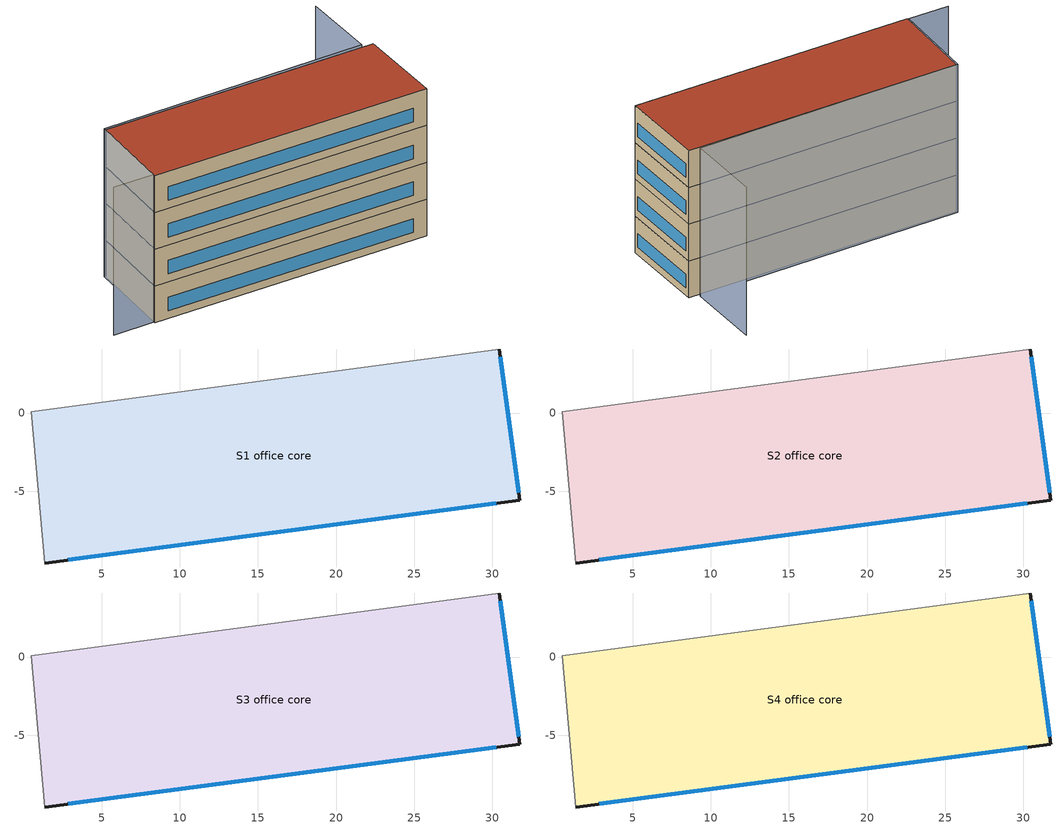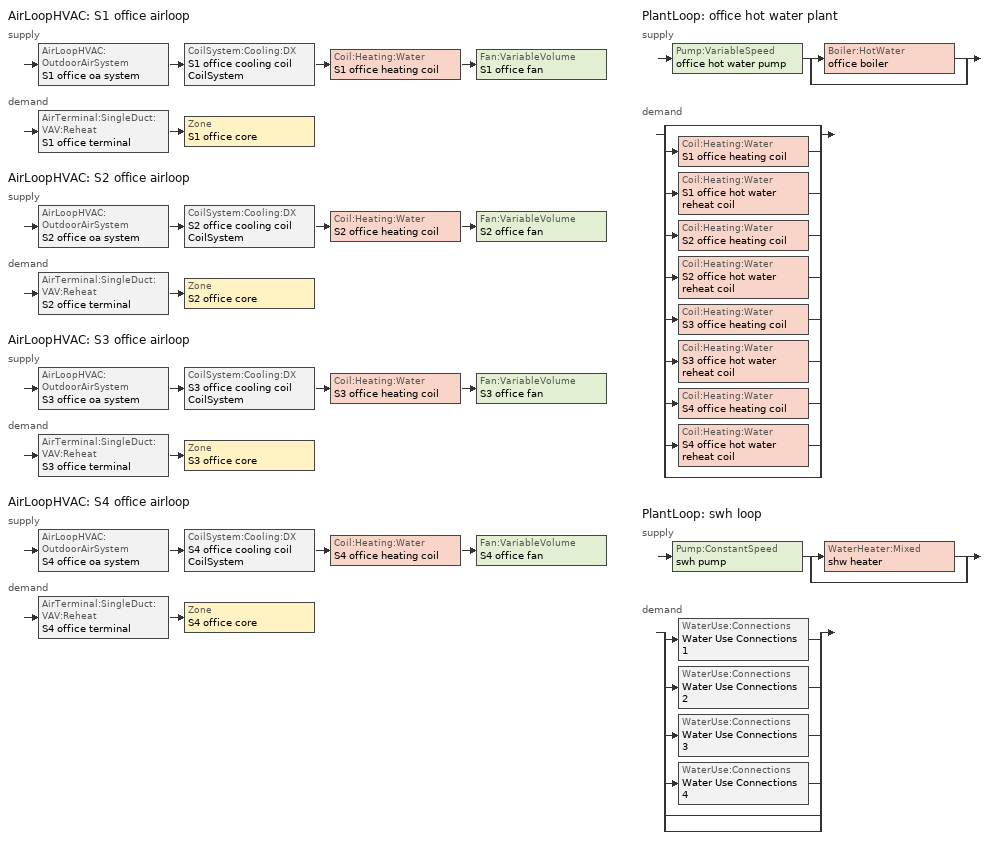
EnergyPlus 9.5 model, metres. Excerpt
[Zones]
S1 office core
 floor ground (office ext floor Ground Floor): 30.44,4.1 31.76,-5.57 1.35,-9.59 0.49,0.07 z0
 wall outside (office ext wall Metal framed walls): 1.35,-9.59 31.76,-5.57 30.44,4.1 z0:4.15
 wall adiabatic (ext wall Adiabatic Construction): 30.44,4.1 0.49,0.07 1.35,-9.59 z0:4.15
 window (office Window construction_simple glazing): 31.69,-5.09 30.51,3.62 / 2.86,-9.39 30.25,-5.77 z0.9:2.42
S2 office core
 floor to S1 office core (office int floor Metal framed walls): 30.44,4.1 31.76,-5.57 1.35,-9.59 0.49,0.07 z4.15
 wall outside (office ext wall Metal framed walls): 1.35,-9.59 31.76,-5.57 30.44,4.1 z4.15:8.29
 wall adiabatic (ext wall Adiabatic Construction): 30.44,4.1 0.49,0.07 1.35,-9.59 z4.15:8.29
 window (office Window construction_simple glazing): 31.69,-5.09 30.51,3.62 / 2.86,-9.39 30.25,-5.77 z5.05:6.57
S3 office core
 floor to S2 office core (office int floor Metal framed walls): 30.44,4.1 31.76,-5.57 1.35,-9.59 0.49,0.07 z8.29
 wall outside (office ext wall Metal framed walls): 1.35,-9.59 31.76,-5.57 30.44,4.1 z8.29:12.44
 wall adiabatic (ext wall Adiabatic Construction): 30.44,4.1 0.49,0.07 1.35,-9.59 z8.29:12.44
 window (office Window construction_simple glazing): 31.69,-5.09 30.51,3.62 / 2.86,-9.39 30.25,-5.77 z9.2:10.71
S4 office core
 floor to S3 office core (office int floor Metal framed walls): 30.44,4.1 31.76,-5.57 1.35,-9.59 0.49,0.07 z12.44
 wall outside (office ext wall Metal framed walls): 1.35,-9.59 31.76,-5.57 30.44,4.1 z12.44:16.59
 wall adiabatic (ext wall Adiabatic Construction): 30.44,4.1 0.49,0.07 1.35,-9.59 z12.44:16.59
 window (office Window construction_simple glazing): 31.69,-5.09 30.51,3.62 / 2.86,-9.39 30.25,-5.77 z13.34:14.86
 roof outside (office roof Metal roof): 31.76,-5.57 30.44,4.1 0.49,0.07 1.35,-9.59 z16.59
shading: 28.17,12.57 29.28,4.25 / 29.28,4.25 0.37,0.21 / 0.37,0.21 1.23,-9.44 / 1.23,-9.44 -3.15,-10.01 z0:16.66
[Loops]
AirLoopHVAC 'S1 office airloop'
 supply: AirLoopHVAC:OutdoorAirSystem 'S1 office oa system' > CoilSystem:Cooling:DX 'S1 office cooling coil CoilSystem' > Coil:Heating:Water 'S1 office heating coil' > Fan:VariableVolume 'S1 office fan'
 demand: AirTerminal:SingleDuct:VAV:Reheat 'S1 office terminal' > Zone 'S1 office core'
AirLoopHVAC 'S2 office airloop'
 supply: AirLoopHVAC:OutdoorAirSystem 'S2 office oa system' > CoilSystem:Cooling:DX 'S2 office cooling coil CoilSystem' > Coil:Heating:Water 'S2 office heating coil' > Fan:VariableVolume 'S2 office fan'
 demand: AirTerminal:SingleDuct:VAV:Reheat 'S2 office terminal' > Zone 'S2 office core'
AirLoopHVAC 'S3 office airloop'
 supply: AirLoopHVAC:OutdoorAirSystem 'S3 office oa system' > CoilSystem:Cooling:DX 'S3 office cooling coil CoilSystem' > Coil:Heating:Water 'S3 office heating coil' > Fan:VariableVolume 'S3 office fan'
 demand: AirTerminal:SingleDuct:VAV:Reheat 'S3 office terminal' > Zone 'S3 office core'
AirLoopHVAC 'S4 office airloop'
 supply: AirLoopHVAC:OutdoorAirSystem 'S4 office oa system' > CoilSystem:Cooling:DX 'S4 office cooling coil CoilSystem' > Coil:Heating:Water 'S4 office heating coil' > Fan:VariableVolume 'S4 office fan'
 demand: AirTerminal:SingleDuct:VAV:Reheat 'S4 office terminal' > Zone 'S4 office core'
PlantLoop 'office hot water plant'
 supply: Pump:VariableSpeed 'office hot water pump' > split
  | Boiler:HotWater 'office boiler'
  | bypass
 demand: split
  | bypass
  | Coil:Heating:Water 'S1 office heating coil'
  | Coil:Heating:Water 'S1 office hot water reheat coil'
  | Coil:Heating:Water 'S2 office heating coil'
  | Coil:Heating:Water 'S2 office hot water reheat coil'
  | Coil:Heating:Water 'S3 office heating coil'
  | Coil:Heating:Water 'S3 office hot water reheat coil'
  | Coil:Heating:Water 'S4 office heating coil'
  | Coil:Heating:Water 'S4 office hot water reheat coil'
  | bypass
PlantLoop 'swh loop'
 supply: Pump:ConstantSpeed 'swh pump' > split
  | WaterHeater:Mixed 'shw heater'
  | bypass
 demand: split
  | WaterUse:Connections 'Water Use Connections 1'
  | WaterUse:Connections 'Water Use Connections 2'
  | WaterUse:Connections 'Water Use Connections 3'
  | WaterUse:Connections 'Water Use Connections 4'
  | bypass
  | bypass
[Building]
Building 1: Terrain=city; Solar Distribution=FullExterior; Maximum Number of Warmup Days=50
[Site:Location]
Climate Zone 3_CA_USA Design_Conditions: Latitude {deg}=37.7; Longitude {deg}=-122.2; Time Zone {hr}=-8; Elevation {m}=2
[SizingPeriod:DesignDay] Day of Month=21; Dry-Bulb Temperature Range Modifier Type=DefaultMultipliers; Humidity Condition Type=Wetbulb; Barometric Pressure {Pa}=101301; Rain Indicator=No; Snow Indicator=No; Daylight Saving Time Indicator=No
Name | Month | Day Type | Maximum Dry-Bulb Temperature {C} | Daily Dry-Bulb Temperature Range {deltaC} | Wetbulb or DewPoint at Maximum Dry-Bulb {C} | Wind Speed {m/s} | Wind Direction {deg} | Solar Model Indicator | ASHRAE Clear Sky Optical Depth for Beam Irradiance (taub) | ASHRAE Clear Sky Optical Depth for Diffuse Irradiance (taud) | Sky Clearness
Climate Zone 3 Ann Clg .4% Condns WB=>MDB | 8 | SummerDesignDay | 25.8 | 7.5 | 19.1 | 4.9 | 310 | ASHRAETau | 0.319 | 2.545
Climate Zone 3 Ann Htg 99.6% Condns DB | 12 | WinterDesignDay | 2.6 | 0 | 2.6 | 2.1 | 50 | ASHRAEClearSky |  |  | 0
[Site:GroundTemperature:BuildingSurface]
17.7, 17.68, 17.71, 18.22, 19.89, 21.71, 22.83, 23.02, 21.49, 19.27, 17.98, 17.74
[Site:WaterMainsTemperature]
Calculation Method=CORRELATION; Annual Average Outdoor Air Temperature {C}=14.14; Maximum Difference In Monthly Average Outdoor Air Temperatures {deltaC}=7.8
[Material]
Name | Roughness | Thickness {m} | Conductivity {W/m-K} | Density {kg/m3} | Specific Heat {J/kg-K} | Thermal Absorptance | Solar Absorptance | Visible Absorptance
Air - Metal Wall Framing - 16 or 24 in. OC; Air - Metal Wall Framing - 16 or 24 in. OC 1 | Smooth | 0.1397 | 1.22017 | 1.28148 | 1004.832 | 0.9 | 0.7 | 0.7
Carpet - 3/4 in. | Smooth | 0.01905 | 0.0455183 | 288.332 | 1381.644 | 0.9 | 0.7 | 0.8
Gypsum Board - 1/2 in.; Gypsum Board - 1/2 in. 1 | Smooth | 0.0127 | 0.158656 | 640.739 | 1130.436 | 0.9 | 0.7 | 0.8
Insulation 1m | Smooth | 1 | 0.0230188 | 16.0185 | 1130.436 | 0.9 | 0.7 | 0.8
Metal Standing Seam - 1/16 in. | MediumRough | 0.0015875 | 0.576854 | 7820.53 | 502.416 | 0.85 | 0.8 | 0.85
office ext floor 1 Insulation | Smooth | 0.0442273 | 0.0230188 | 16.0185 | 1130.436 | 0.9 | 0.7 | 0.8
office ext wall 2 Insulation; office int floor 2 Insulation | Smooth | 0.0348619 | 0.0230188 | 16.0185 | 1130.436 | 0.9 | 0.7 | 0.8
office roof 2 Insulation | Smooth | 0.0575653 | 0.0230188 | 16.0185 | 1130.436 | 0.9 | 0.7 | 0.8
Plywood - 5/8 in. | Smooth | 0.016002 | 0.11544 | 480.554 | 1884.06 | 0.9 | 0.7 | 0.7
Std Wood 6inch Furnishings | MediumSmooth | 0.15 | 0.12 | 540 | 1210 | 0.9 | 0.7 | 0.7
Stucco - 7/8 in.; Stucco - 7/8 in. 1 | MediumRough | 0.022352 | 0.700948 | 1855.1 | 837.36 | 0.9 | 0.7 | 0.8
[WindowMaterial:SimpleGlazingSystem]
office Window material_simple glazing: U-Factor {W/m2-K}=6.98; Solar Heat Gain Coefficient=0.82; Visible Transmittance=0.81
[Construction]
ext wall Adiabatic Construction: Insulation 1m
int furnishing interior furnishing: Std Wood 6inch Furnishings
office ext floor Ground Floor: office ext floor 1 Insulation, Plywood - 5/8 in., Carpet - 3/4 in.
office ext wall Metal framed walls: Stucco - 7/8 in., office ext wall 2 Insulation, Air - Metal Wall Framing - 16 or 24 in. OC, Gypsum Board - 1/2 in.
office int floor Metal framed walls: Stucco - 7/8 in. 1, office int floor 2 Insulation, Air - Metal Wall Framing - 16 or 24 in. OC 1, Gypsum Board - 1/2 in. 1
office roof Metal roof: Metal Standing Seam - 1/16 in., office roof 2 Insulation
office Window construction_simple glazing: office Window material_simple glazing
[Zone] Part of Total Floor Area=Yes
S1 office core; S2 office core; S3 office core; S4 office core
[ZoneControl:Thermostat]
Name | Zone or ZoneList | Control Type Schedule | Control 1
S1 office core Thermostat | S1 office core | S1 office core Thermostat Schedule | office thermostat
S2 office core Thermostat | S2 office core | S2 office core Thermostat Schedule | office thermostat 1
S3 office core Thermostat | S3 office core | S3 office core Thermostat Schedule | office thermostat 3
S4 office core Thermostat | S4 office core | S4 office core Thermostat Schedule | office thermostat 2
[ThermostatSetpoint:DualSetpoint] Heating Setpoint Temperature Schedule=office heating year; Cooling Setpoint Temperature Schedule=office cooling year
office thermostat; office thermostat 1; office thermostat 3; office thermostat 2
[AirTerminal:SingleDuct:VAV:Reheat] Availability Schedule=office hvac year; Maximum Air Flow Rate {m3/s}=Autosize; Zone Minimum Air Flow Input Method=Constant; Constant Minimum Air Flow Fraction=0.3; Maximum Hot Water or Steam Flow Rate {m3/s}=Autosize; Minimum Hot Water or Steam Flow Rate {m3/s}=0; Convergence Tolerance=0.001; Damper Heating Action=Normal; Maximum Flow per Zone Floor Area During Reheat {m3/s-m2}=Autocalculate; Maximum Flow Fraction During Reheat=Autocalculate; Maximum Reheat Air Temperature {C}=35
Name | Reheat Coil
S1 office terminal | S1 office hot water reheat coil
S2 office terminal | S2 office hot water reheat coil
S3 office terminal | S3 office hot water reheat coil
S4 office terminal | S4 office hot water reheat coil
[Coil:Heating:Water] Availability Schedule=office hvac year; U-Factor Times Area Value {W/K}=Autosize; Maximum Water Flow Rate {m3/s}=Autosize; Performance Input Method=UFactorTimesAreaAndDesignWaterFlowRate; Rated Capacity {W}=Autosize; Rated Inlet Water Temperature {C}=82.22; Rated Inlet Air Temperature {C}=16.6; Rated Outlet Air Temperature {C}=32.2; Rated Ratio for Air and Water Convection=0.5
Name | Rated Outlet Water Temperature {C}
S1 office hot water reheat coil; S2 office hot water reheat coil; S3 office hot water reheat coil; S4 office hot water reheat coil | 71.1
S1 office heating coil; S2 office heating coil; S3 office heating coil; S4 office heating coil | 60
[Zone equipment]
S1 office core: S1 office terminal
S2 office core: S2 office terminal
S3 office core: S3 office terminal
S4 office core: S4 office terminal
[Sizing:Zone] Zone Cooling Design Supply Air Temperature Input Method=SupplyAirTemperature; Zone Cooling Design Supply Air Temperature {C}=12.78; Zone Cooling Design Supply Air Temperature Difference {deltaC}=11.11; Zone Heating Design Supply Air Temperature Input Method=SupplyAirTemperature; Zone Heating Design Supply Air Temperature {C}=35; Zone Heating Design Supply Air Temperature Difference {deltaC}=11.11; Zone Cooling Design Supply Air Humidity Ratio {kgWater/kgDryAir}=0.0085; Zone Heating Design Supply Air Humidity Ratio {kgWater/kgDryAir}=0.008; Design Specification Outdoor Air Object=office design_oa; Cooling Design Air Flow Method=DesignDay; Cooling Design Air Flow Rate {m3/s}=0; Cooling Minimum Air Flow per Zone Floor Area {m3/s-m2}=0.000762; Cooling Minimum Air Flow {m3/s}=0; Cooling Minimum Air Flow Fraction=0; Heating Design Air Flow Method=DesignDay; Heating Design Air Flow Rate {m3/s}=0; Heating Maximum Air Flow per Zone Floor Area {m3/s-m2}=0.002032; Heating Maximum Air Flow {m3/s}=0.141576; Heating Maximum Air Flow Fraction=0.3; Account for Dedicated Outdoor Air System=No; Dedicated Outdoor Air System Control Strategy=NeutralSupplyAir; Dedicated Outdoor Air Low Setpoint Temperature for Design {C}=autosize; Dedicated Outdoor Air High Setpoint Temperature for Design {C}=autosize
Name | Design Specification Zone Air Distribution Object
S1 office core | S1 office core Design Spec Zone Air Dist
S2 office core | S2 office core Design Spec Zone Air Dist
S3 office core | S3 office core Design Spec Zone Air Dist
S4 office core | S4 office core Design Spec Zone Air Dist
[DesignSpecification:ZoneAirDistribution] Zone Air Distribution Effectiveness in Cooling Mode=1; Zone Air Distribution Effectiveness in Heating Mode=1
S1 office core Design Spec Zone Air Dist; S2 office core Design Spec Zone Air Dist; S3 office core Design Spec Zone Air Dist; S4 office core Design Spec Zone Air Dist
[Controller:MechanicalVentilation] Availability Schedule=office oa control year; Demand Controlled Ventilation=No; System Outdoor Air Method=ZoneSum; Design Specification Outdoor Air Object Name 1=office design_oa
Name | Zone or ZoneList 1 | Design Specification Zone Air Distribution Object Name 1
Controller Mechanical Ventilation 1 | S1 office core | S1 office core Design Spec Zone Air Dist
Controller Mechanical Ventilation 2 | S2 office core | S2 office core Design Spec Zone Air Dist
Controller Mechanical Ventilation 3 | S3 office core | S3 office core Design Spec Zone Air Dist
Controller Mechanical Ventilation 4 | S4 office core | S4 office core Design Spec Zone Air Dist
[DesignSpecification:OutdoorAir]
office design_oa: Outdoor Air Method=maximum; Outdoor Air Flow per Person {m3/s-person}=0.00707921; Outdoor Air Flow per Zone Floor Area {m3/s-m2}=0.000762; Outdoor Air Flow per Zone {m3/s}=0; Outdoor Air Flow Air Changes per Hour {1/hr}=0
[AirLoopHVAC] Design Supply Air Flow Rate {m3/s}=AutoSize
S1 office airloop; S2 office airloop; S3 office airloop; S4 office airloop
[Sizing:System] Type of Load to Size On=Sensible; Design Outdoor Air Flow Rate {m3/s}=Autosize; Central Heating Maximum System Air Flow Ratio=0.3; Preheat Design Temperature {C}=7; Preheat Design Humidity Ratio {kgWater/kgDryAir}=0.005; Precool Design Temperature {C}=12.8; Precool Design Humidity Ratio {kgWater/kgDryAir}=0.008; Central Cooling Design Supply Air Temperature {C}=12.78; Central Heating Design Supply Air Temperature {C}=12.78; Type of Zone Sum to Use=NonCoincident; 100% Outdoor Air in Cooling=No; 100% Outdoor Air in Heating=No; Central Cooling Design Supply Air Humidity Ratio {kgWater/kgDryAir}=0.008; Central Heating Design Supply Air Humidity Ratio {kgWater/kgDryAir}=0.0085; Cooling Supply Air Flow Rate Method=DesignDay; Cooling Supply Air Flow Rate {m3/s}=0; Cooling Supply Air Flow Rate Per Floor Area {m3/s-m2}=0.00996765; Cooling Fraction of Autosized Cooling Supply Air Flow Rate=1; Cooling Supply Air Flow Rate Per Unit Cooling Capacity {m3/s-W}=3.94755e-05; Heating Supply Air Flow Rate Method=DesignDay; Heating Supply Air Flow Rate {m3/s}=0; Heating Supply Air Flow Rate Per Floor Area {m3/s-m2}=0.00996765; Heating Fraction of Autosized Heating Supply Air Flow Rate=1; Heating Fraction of Autosized Cooling Supply Air Flow Rate=1; Heating Supply Air Flow Rate Per Unit Heating Capacity {m3/s-W}=3.15882e-05; System Outdoor Air Method=ZoneSum; Zone Maximum Outdoor Air Fraction=1; Cooling Design Capacity Method=CoolingDesignCapacity; Cooling Design Capacity {W}=Autosize; Cooling Design Capacity Per Floor Area {W/m2}=234.7; Fraction of Autosized Cooling Design Capacity=1; Heating Design Capacity Method=HeatingDesignCapacity; Heating Design Capacity {W}=Autosize; Heating Design Capacity Per Floor Area {W/m2}=157; Fraction of Autosized Heating Design Capacity=1; Central Cooling Capacity Control Method=OnOff
S1 office airloop; S2 office airloop; S3 office airloop; S4 office airloop
[Controller:WaterCoil] Control Variable=Temperature; Action=Normal; Actuator Variable=Flow; Controller Convergence Tolerance {deltaC}=0.0001; Maximum Actuated Flow {m3/s}=Autosize; Minimum Actuated Flow {m3/s}=0
Controller Water Coil 1; Controller Water Coil 3; Controller Water Coil 5; Controller Water Coil 7
[AvailabilityManager:NightCycle] Applicability Schedule=Always On Discrete; Fan Schedule=Always On Discrete; Control Type=CycleOnAny; Thermostat Tolerance {deltaC}=1; Cycling Run Time Control Type=FixedRunTime; Cycling Run Time {s}=3600
Availability Manager Night Cycle 1; Availability Manager Night Cycle 2; Availability Manager Night Cycle 3; Availability Manager Night Cycle 4
[Controller:OutdoorAir] Minimum Outdoor Air Flow Rate {m3/s}=Autosize; Maximum Outdoor Air Flow Rate {m3/s}=Autosize; Economizer Control Type=DifferentialDryBulb; Economizer Control Action Type=ModulateFlow; Economizer Maximum Limit Dry-Bulb Temperature {C}=20; Economizer Maximum Limit Enthalpy {J/kg}=64000; Economizer Minimum Limit Dry-Bulb Temperature {C}=-100; Lockout Type=NoLockout; Minimum Limit Type=FixedMinimum; Minimum Outdoor Air Schedule=office oa control year; High Humidity Control=No; Control High Indoor Humidity Based on Outdoor Humidity Ratio=Yes; Heat Recovery Bypass Control Type=BypassWhenWithinEconomizerLimits
Name | Maximum Fraction of Outdoor Air Schedule | Mechanical Ventilation Controller
S1 office oa controller | S1 office max oa schedule | Controller Mechanical Ventilation 1
S2 office oa controller | S2 office max oa schedule | Controller Mechanical Ventilation 2
S3 office oa controller | S3 office max oa schedule | Controller Mechanical Ventilation 3
S4 office oa controller | S4 office max oa schedule | Controller Mechanical Ventilation 4
[AvailabilityManager:Scheduled] Schedule=Always On Discrete
S1 office oa system Availability Manager; S2 office oa system Availability Manager; S3 office oa system Availability Manager; S4 office oa system Availability Manager
[SetpointManager:MixedAir] Control Variable=Temperature
S1 office oa system SM_MA; S1 office cooling coil SM_MA; S1 office heating coil SM_MA; S2 office oa system SM_MA; S2 office cooling coil SM_MA; S2 office heating coil SM_MA; S3 office oa system SM_MA; S3 office cooling coil SM_MA; S3 office heating coil SM_MA; S4 office oa system SM_MA; S4 office cooling coil SM_MA; S4 office heating coil SM_MA
[CoilSystem:Cooling:DX] Availability Schedule=office hvac year
Name | Cooling Coil
S1 office cooling coil CoilSystem | S1 office cooling coil
S2 office cooling coil CoilSystem | S2 office cooling coil
S3 office cooling coil CoilSystem | S3 office cooling coil
S4 office cooling coil CoilSystem | S4 office cooling coil
[Coil:Cooling:DX:TwoSpeed] Availability Schedule=office hvac year; High Speed Gross Rated Total Cooling Capacity {W}=Autosize; High Speed Rated Sensible Heat Ratio=Autosize; High Speed Gross Rated Cooling COP {W/W}=3.67; High Speed Rated Air Flow Rate {m3/s}=Autosize; Low Speed Gross Rated Total Cooling Capacity {W}=Autosize; Low Speed Gross Rated Sensible Heat Ratio=Autosize; Low Speed Gross Rated Cooling COP {W/W}=3; Low Speed Rated Air Flow Rate {m3/s}=Autosize; Condenser Type=AirCooled; High Speed Evaporative Condenser Effectiveness=0; High Speed Evaporative Condenser Air Flow Rate {m3/s}=Autosize; High Speed Evaporative Condenser Pump Rated Power Consumption {W}=Autosize; Low Speed Evaporative Condenser Effectiveness=0; Low Speed Evaporative Condenser Air Flow Rate {m3/s}=Autosize; Low Speed Evaporative Condenser Pump Rated Power Consumption {W}=Autosize; Basin Heater Capacity {W/K}=0; Basin Heater Setpoint Temperature {C}=10
Name | Total Cooling Capacity Function of Temperature Curve | Total Cooling Capacity Function of Flow Fraction Curve | Energy Input Ratio Function of Temperature Curve | Energy Input Ratio Function of Flow Fraction Curve | Part Load Fraction Correlation Curve | Low Speed Total Cooling Capacity Function of Temperature Curve | Low Speed Energy Input Ratio Function of Temperature Curve
S1 office cooling coil | CoilClgDXQRatio_fTwbToadbSI | CoilClgDXDblQRatio_fCFMRatio | CoilClgDXEIRRatio_fTwbToadbSI | CoilClgDXDblEIRRatio_fCFMRatio | CoilClgDXEIRRatio_fQFrac | CoilClgDXQRatio_fTwbToadbSI 1 | CoilClgDXEIRRatio_fTwbToadbSI 1
S2 office cooling coil | CoilClgDXQRatio_fTwbToadbSI 2 | CoilClgDXDblQRatio_fCFMRatio 1 | CoilClgDXEIRRatio_fTwbToadbSI 2 | CoilClgDXDblEIRRatio_fCFMRatio 1 | CoilClgDXEIRRatio_fQFrac 1 | CoilClgDXQRatio_fTwbToadbSI 3 | CoilClgDXEIRRatio_fTwbToadbSI 3
S3 office cooling coil | CoilClgDXQRatio_fTwbToadbSI 4 | CoilClgDXDblQRatio_fCFMRatio 2 | CoilClgDXEIRRatio_fTwbToadbSI 4 | CoilClgDXDblEIRRatio_fCFMRatio 2 | CoilClgDXEIRRatio_fQFrac 2 | CoilClgDXQRatio_fTwbToadbSI 5 | CoilClgDXEIRRatio_fTwbToadbSI 5
S4 office cooling coil | CoilClgDXQRatio_fTwbToadbSI 6 | CoilClgDXDblQRatio_fCFMRatio 3 | CoilClgDXEIRRatio_fTwbToadbSI 6 | CoilClgDXDblEIRRatio_fCFMRatio 3 | CoilClgDXEIRRatio_fQFrac 3 | CoilClgDXQRatio_fTwbToadbSI 7 | CoilClgDXEIRRatio_fTwbToadbSI 7
[Fan:VariableVolume] Availability Schedule=office hvac year; Fan Total Efficiency=0.591; Pressure Rise {Pa}=996.36; Maximum Flow Rate {m3/s}=AutoSize; Fan Power Minimum Flow Rate Input Method=FixedFlowRate; Fan Power Minimum Flow Fraction=0; Fan Power Minimum Air Flow Rate {m3/s}=0; Motor Efficiency=0.91; Motor In Airstream Fraction=1; Fan Power Coefficient 1=0.0407599; Fan Power Coefficient 2=0.088045; Fan Power Coefficient 3=-0.0729261; Fan Power Coefficient 4=0.94374; Fan Power Coefficient 5=0
S1 office fan; S2 office fan; S3 office fan; S4 office fan
[SetpointManager:Warmest] Control Variable=Temperature; Minimum Setpoint Temperature {C}=12.78; Maximum Setpoint Temperature {C}=21.11; Strategy=MaximumTemperature
Name | HVAC Air Loop
S1 office setpoint_manager_warmest | S1 office airloop
S2 office setpoint_manager_warmest | S2 office airloop
S3 office setpoint_manager_warmest | S3 office airloop
S4 office setpoint_manager_warmest | S4 office airloop
[PlantLoop] Fluid Type=Water; Maximum Loop Temperature {C}=100; Minimum Loop Temperature {C}=0; Maximum Loop Flow Rate {m3/s}=Autosize; Minimum Loop Flow Rate {m3/s}=0; Plant Loop Volume {m3}=Autocalculate; Load Distribution Scheme=Optimal; Plant Loop Demand Calculation Scheme=SingleSetpoint
Name | Plant Equipment Operation Scheme
office hot water plant | office hot water plant Operation Schemes
swh loop | swh loop Operation Schemes
[Sizing:Plant] Sizing Option=NonCoincident; Zone Timesteps in Averaging Window=1; Coincident Sizing Factor Mode=None
Name | Loop Type | Design Loop Exit Temperature {C} | Loop Design Temperature Difference {deltaC}
office hot water plant | Heating | 82.22 | 22.22
swh loop | heating | 57.2222 | 5
[Pump:VariableSpeed]
office hot water pump: Design Maximum Flow Rate {m3/s}=Autosize; Design Pump Head {Pa}=240925; Design Power Consumption {W}=Autosize; Motor Efficiency=0.91; Fraction of Motor Inefficiencies to Fluid Stream=0; Coefficient 1 of the Part Load Performance Curve=0; Coefficient 2 of the Part Load Performance Curve=1; Coefficient 3 of the Part Load Performance Curve=0; Coefficient 4 of the Part Load Performance Curve=0; Design Minimum Flow Rate {m3/s}=0; Pump Control Type=Intermittent; Skin Loss Radiative Fraction=0.5; Design Power Sizing Method=PowerPerFlowPerPressure; Design Electric Power per Unit Flow Rate {W/(m3/s)}=348701.1; Design Shaft Power per Unit Flow Rate per Unit Head {W/((m3/s)-Pa)}=1.28205; Design Minimum Flow Rate Fraction=0
[Boiler:HotWater]
office boiler: Fuel Type=NaturalGas; Nominal Capacity {W}=Autosize; Nominal Thermal Efficiency=0.8; Efficiency Curve Temperature Evaluation Variable=LeavingBoiler; Normalized Boiler Efficiency Curve=BlrHWBlrFIRRatio_fQRatioSI; Design Water Flow Rate {m3/s}=Autosize; Minimum Part Load Ratio=0; Maximum Part Load Ratio=1.2; Optimum Part Load Ratio=1; Water Outlet Upper Temperature Limit {C}=95; Boiler Flow Mode=LeavingSetpointModulated; Parasitic Electric Load {W}=0; Sizing Factor=1
[SetpointManager:Scheduled] Control Variable=Temperature
Name | Schedule
office hot water setpoint manager | hot water supply temperature
Setpoint Manager Scheduled 1 | swh setpoint temp
[PlantEquipmentOperationSchemes] Control Scheme 1 Schedule=Always On Discrete
Name | Control Scheme 1
office hot water plant Operation Schemes | office hot water plant Heating Operation Scheme
swh loop Operation Schemes | swh loop Heating Operation Scheme
[PlantEquipmentOperation:HeatingLoad] Load Range 1 Lower Limit {W}=0; Load Range 1 Upper Limit {W}=1000000000
Name | Range 1 Equipment List
office hot water plant Heating Operation Scheme | office hot water plant Heating Equipment List
swh loop Heating Operation Scheme | swh loop Heating Equipment List
[PlantEquipmentList]
office hot water plant Heating Equipment List: office boiler
swh loop Heating Equipment List: shw heater
[Pump:ConstantSpeed]
swh pump: Design Flow Rate {m3/s}=Autosize; Design Pump Head {Pa}=240925; Design Power Consumption {W}=Autosize; Motor Efficiency=0.825; Fraction of Motor Inefficiencies to Fluid Stream=0; Pump Control Type=Intermittent; Design Power Sizing Method=PowerPerFlowPerPressure; Design Electric Power per Unit Flow Rate {W/(m3/s)}=348701.1; Design Shaft Power per Unit Flow Rate per Unit Head {W/((m3/s)-Pa)}=1.28205
[WaterHeater:Mixed]
shw heater: Tank Volume {m3}=0.3785; Setpoint Temperature Schedule=swh setpoint temp; Deadband Temperature Difference {deltaC}=2; Maximum Temperature Limit {C}=82.2222; Heater Control Type=Cycle; Heater Maximum Capacity {W}=19011; Heater Minimum Capacity {W}=0; Heater Ignition Minimum Flow Rate {m3/s}=0; Heater Ignition Delay {s}=0; Heater Fuel Type=NaturalGas; Heater Thermal Efficiency=0.78; Off Cycle Parasitic Fuel Consumption Rate {W}=205; Off Cycle Parasitic Fuel Type=NaturalGas; Off Cycle Parasitic Heat Fraction to Tank=0.8; On Cycle Parasitic Fuel Consumption Rate {W}=205; On Cycle Parasitic Fuel Type=NaturalGas; On Cycle Parasitic Heat Fraction to Tank=0; Ambient Temperature Indicator=SCHEDULE; Ambient Temperature Schedule=swh heater ambient temp; Off Cycle Loss Coefficient to Ambient Temperature {W/K}=6; Off Cycle Loss Fraction to Zone=1; On Cycle Loss Coefficient to Ambient Temperature {W/K}=6; On Cycle Loss Fraction to Zone=1; Use Side Effectiveness=1; Source Side Effectiveness=1; Use Side Design Flow Rate {m3/s}=Autosize; Source Side Design Flow Rate {m3/s}=Autosize; Indirect Water Heating Recovery Time {hr}=1.5; Source Side Flow Control Mode=IndirectHeatPrimarySetpoint
[WaterUse:Connections]
Name | Water Use Equipment 1
Water Use Connections 1 | Water Use Equipment 1
Water Use Connections 2 | Water Use Equipment 2
Water Use Connections 3 | Water Use Equipment 3
Water Use Connections 4 | Water Use Equipment 4
[WaterUse:Equipment] Peak Flow Rate {m3/s}=3.67787e-06; Flow Rate Fraction Schedule=office water use year; Sensible Fraction Schedule=swh equipment sensible; Latent Fraction Schedule=swh equipment latent
Name | Target Temperature Schedule | Zone
Water Use Equipment 1 | swh target temp 43.3 | S1 office core
Water Use Equipment 2 | swh target temp 43.3 1 | S2 office core
Water Use Equipment 3 | swh target temp 43.3 2 | S3 office core
Water Use Equipment 4 | swh target temp 43.3 3 | S4 office core
[InternalMass] Construction=int furnishing interior furnishing; Surface Area {m2}=592.154
Name | Zone or ZoneList
S1 office core Internal Mass 1 | S1 office core
S2 office core Internal Mass 1 | S2 office core
S4 office core Internal Mass 1 | S4 office core
S3 office core Internal Mass 1 | S3 office core
[Exterior:Lights]
exterior lights: Schedule=whole building ext_lighting year; Design Level {W}=4348.53; Control Option=AstronomicalClock
[AvailabilityManager:HighTemperatureTurnOff] Temperature {C}=100
office hot water plant high-T off; swh loop high-T off
[Schedule:Compact]
S1 office core Thermostat Schedule; S2 office core Thermostat Schedule; S3 office core Thermostat Schedule; S4 office core Thermostat Schedule: Through: 12/31, For: AllDays, Until: 24:00, 4
[Schedule:Year]
office heating year: office heating week 0, 1, 1, 12, 31
office cooling year: office cooling week 0, 1, 1, 12, 31
office hvac year: office hvac week 0, 1, 1, 12, 31
office oa control year: office oa control week 0, 1, 1, 12, 31
office water use year: office water use week 0, 1, 1, 12, 31
whole building ext_lighting year: whole building ext_lighting week 0, 1, 1, 12, 31
[Schedule:Week:Daily]
office heating week 0: office heating week 0 Sunday, office heating week 0 Wednesday, office heating week 0 Wednesday, office heating week 0 Wednesday, office heating week 0 Thursday, office heating week 0 Friday, office heating week 0 Saturday, office heating week 0 Holiday, office heating week 0 Summer design, office heating week 0 Winter design, office heating week 0 Holiday, office heating week 0 Holiday
office cooling week 0: office cooling week 0 Sunday, office cooling week 0 Wednesday, office cooling week 0 Wednesday, office cooling week 0 Wednesday, office cooling week 0 Thursday, office cooling week 0 Friday, office cooling week 0 Saturday, office cooling week 0 Holiday, office cooling week 0 Summer design, office cooling week 0 Winter design, office cooling week 0 Holiday, office cooling week 0 Holiday
office hvac week 0: office hvac week 0 Sunday, office hvac week 0 Wednesday, office hvac week 0 Wednesday, office hvac week 0 Wednesday, office hvac week 0 Thursday, office hvac week 0 Friday, office hvac week 0 Saturday, office hvac week 0 Holiday, office hvac week 0 Summer design, office hvac week 0 Winter design, office hvac week 0 Holiday, office hvac week 0 Holiday
office oa control week 0: office oa control week 0 Sunday, office oa control week 0 Wednesday, office oa control week 0 Wednesday, office oa control week 0 Wednesday, office oa control week 0 Thursday, office oa control week 0 Friday, office oa control week 0 Saturday, office oa control week 0 Holiday, office oa control week 0 Summer design, office oa control week 0 Winter design, office oa control week 0 Holiday, office oa control week 0 Holiday
office water use week 0: office water use week 0 Sunday, office water use week 0 Wednesday, office water use week 0 Wednesday, office water use week 0 Wednesday, office water use week 0 Thursday, office water use week 0 Friday, office water use week 0 Saturday, office water use week 0 Holiday, office water use week 0 Summer design, office water use week 0 Winter design, office water use week 0 Holiday, office water use week 0 Holiday
whole building ext_lighting week 0: whole building ext_lighting week 0 Sunday, whole building ext_lighting week 0 Wednesday, whole building ext_lighting week 0 Wednesday, whole building ext_lighting week 0 Wednesday, whole building ext_lighting week 0 Thursday, whole building ext_lighting week 0 Friday, whole building ext_lighting week 0 Saturday, whole building ext_lighting week 0 Holiday, whole building ext_lighting week 0 Summer design, whole building ext_lighting week 0 Winter design, whole building ext_lighting week 0 Holiday, whole building ext_lighting week 0 Holiday
[Schedule:Day:Interval]
office heating week 0 Sunday; office heating week 0 Holiday: No, 01:00, 15.5556, 02:00, 15.5556, 03:00, 15.5556, 04:00, 15.5556, 05:00, 15.5556, 06:00, 15.5556, 07:00, 15.5556, 08:00, 15.5556, 09:00, 15.5556, 10:00, 15.5556, 11:00, 15.5556, 12:00, 15.5556, 13:00, 15.5556, 14:00, 15.5556, 15:00, 15.5556, 16:00, 15.5556, 17:00, 15.5556, 18:00, 15.5556, 19:00, 15.5556, 20:00, 15.5556, 21:00, 15.5556, 22:00, 15.5556, 23:00, 15.5556, 24:00, 15.5556
office heating week 0 Wednesday; office heating week 0 Thursday; office heating week 0 Friday; office heating week 0 Summer design; office heating week 0 Winter design: No, 01:00, 15.5556, 02:00, 15.5556, 03:00, 15.5556, 04:00, 15.5556, 05:00, 15.5556, 06:00, 21.1111, 07:00, 21.1111, 08:00, 21.1111, 09:00, 21.1111, 10:00, 21.1111, 11:00, 21.1111, 12:00, 21.1111, 13:00, 21.1111, 14:00, 21.1111, 15:00, 21.1111, 16:00, 21.1111, 17:00, 21.1111, 18:00, 21.1111, 19:00, 21.1111, 20:00, 21.1111, 21:00, 21.1111, 22:00, 21.1111, 23:00, 21.1111, 24:00, 21.1111
office heating week 0 Saturday: No, 01:00, 15.5556, 02:00, 15.5556, 03:00, 15.5556, 04:00, 15.5556, 05:00, 15.5556, 06:00, 21.1111, 07:00, 21.1111, 08:00, 21.1111, 09:00, 21.1111, 10:00, 21.1111, 11:00, 21.1111, 12:00, 21.1111, 13:00, 21.1111, 14:00, 21.1111, 15:00, 21.1111, 16:00, 21.1111, 17:00, 21.1111, 18:00, 21.1111, 19:00, 21.1111, 20:00, 15.5556, 21:00, 15.5556, 22:00, 15.5556, 23:00, 15.5556, 24:00, 15.5556
office cooling week 0 Sunday; office cooling week 0 Holiday: No, 01:00, 29.4444, 02:00, 29.4444, 03:00, 29.4444, 04:00, 29.4444, 05:00, 29.4444, 06:00, 29.4444, 07:00, 29.4444, 08:00, 29.4444, 09:00, 29.4444, 10:00, 29.4444, 11:00, 29.4444, 12:00, 29.4444, 13:00, 29.4444, 14:00, 29.4444, 15:00, 29.4444, 16:00, 29.4444, 17:00, 29.4444, 18:00, 29.4444, 19:00, 29.4444, 20:00, 29.4444, 21:00, 29.4444, 22:00, 29.4444, 23:00, 29.4444, 24:00, 29.4444
office cooling week 0 Wednesday; office cooling week 0 Thursday; office cooling week 0 Friday; office cooling week 0 Summer design; office cooling week 0 Winter design: No, 01:00, 29.4444, 02:00, 29.4444, 03:00, 29.4444, 04:00, 29.4444, 05:00, 29.4444, 06:00, 23.8889, 07:00, 23.8889, 08:00, 23.8889, 09:00, 23.8889, 10:00, 23.8889, 11:00, 23.8889, 12:00, 23.8889, 13:00, 23.8889, 14:00, 23.8889, 15:00, 23.8889, 16:00, 23.8889, 17:00, 23.8889, 18:00, 23.8889, 19:00, 23.8889, 20:00, 23.8889, 21:00, 23.8889, 22:00, 23.8889, 23:00, 23.8889, 24:00, 23.8889
office cooling week 0 Saturday: No, 01:00, 29.4444, 02:00, 29.4444, 03:00, 29.4444, 04:00, 29.4444, 05:00, 29.4444, 06:00, 23.8889, 07:00, 23.8889, 08:00, 23.8889, 09:00, 23.8889, 10:00, 23.8889, 11:00, 23.8889, 12:00, 23.8889, 13:00, 23.8889, 14:00, 23.8889, 15:00, 23.8889, 16:00, 23.8889, 17:00, 23.8889, 18:00, 23.8889, 19:00, 23.8889, 20:00, 29.4444, 21:00, 29.4444, 22:00, 29.4444, 23:00, 29.4444, 24:00, 29.4444
office hvac week 0 Sunday; office hvac week 0 Holiday: No, 01:00, 0, 02:00, 0, 03:00, 0, 04:00, 0, 05:00, 0, 06:00, 1, 07:00, 1, 08:00, 1, 09:00, 1, 10:00, 1, 11:00, 1, 12:00, 1, 13:00, 1, 14:00, 1, 15:00, 1, 16:00, 1, 17:00, 1, 18:00, 1, 19:00, 0, 20:00, 0, 21:00, 0, 22:00, 0, 23:00, 0, 24:00, 0
office hvac week 0 Wednesday; office hvac week 0 Thursday; office hvac week 0 Friday: No, 01:00, 0, 02:00, 0, 03:00, 0, 04:00, 0, 05:00, 0, 06:00, 1, 07:00, 1, 08:00, 1, 09:00, 1, 10:00, 1, 11:00, 1, 12:00, 1, 13:00, 1, 14:00, 1, 15:00, 1, 16:00, 1, 17:00, 1, 18:00, 1, 19:00, 1, 20:00, 1, 21:00, 1, 22:00, 1, 23:00, 1, 24:00, 1
office hvac week 0 Saturday: No, 01:00, 0, 02:00, 0, 03:00, 0, 04:00, 0, 05:00, 0, 06:00, 1, 07:00, 1, 08:00, 1, 09:00, 1, 10:00, 1, 11:00, 1, 12:00, 1, 13:00, 1, 14:00, 1, 15:00, 1, 16:00, 1, 17:00, 1, 18:00, 1, 19:00, 1, 20:00, 0, 21:00, 0, 22:00, 0, 23:00, 0, 24:00, 0
office hvac week 0 Summer design; office hvac week 0 Winter design; office oa control week 0 Summer design; office oa control week 0 Winter design; office water use week 0 Summer design; whole building ext_lighting week 0 Friday; whole building ext_lighting week 0 Holiday; whole building ext_lighting week 0 Saturday; whole building ext_lighting week 0 Summer design; whole building ext_lighting week 0 Sunday; whole building ext_lighting week 0 Thursday; whole building ext_lighting week 0 Wednesday; whole building ext_lighting week 0 Winter design: No, 01:00, 1, 02:00, 1, 03:00, 1, 04:00, 1, 05:00, 1, 06:00, 1, 07:00, 1, 08:00, 1, 09:00, 1, 10:00, 1, 11:00, 1, 12:00, 1, 13:00, 1, 14:00, 1, 15:00, 1, 16:00, 1, 17:00, 1, 18:00, 1, 19:00, 1, 20:00, 1, 21:00, 1, 22:00, 1, 23:00, 1, 24:00, 1
office oa control week 0 Sunday; office oa control week 0 Holiday: No, 01:00, 0, 02:00, 0, 03:00, 0, 04:00, 0, 05:00, 0, 06:00, 0, 07:00, 1, 08:00, 1, 09:00, 1, 10:00, 1, 11:00, 1, 12:00, 1, 13:00, 1, 14:00, 1, 15:00, 1, 16:00, 1, 17:00, 1, 18:00, 1, 19:00, 0, 20:00, 0, 21:00, 0, 22:00, 0, 23:00, 0, 24:00, 0
office oa control week 0 Wednesday; office oa control week 0 Thursday; office oa control week 0 Friday: No, 01:00, 0, 02:00, 0, 03:00, 0, 04:00, 0, 05:00, 0, 06:00, 0, 07:00, 1, 08:00, 1, 09:00, 1, 10:00, 1, 11:00, 1, 12:00, 1, 13:00, 1, 14:00, 1, 15:00, 1, 16:00, 1, 17:00, 1, 18:00, 1, 19:00, 1, 20:00, 1, 21:00, 1, 22:00, 1, 23:00, 1, 24:00, 1
office oa control week 0 Saturday: No, 01:00, 0, 02:00, 0, 03:00, 0, 04:00, 0, 05:00, 0, 06:00, 0, 07:00, 1, 08:00, 1, 09:00, 1, 10:00, 1, 11:00, 1, 12:00, 1, 13:00, 1, 14:00, 1, 15:00, 1, 16:00, 1, 17:00, 1, 18:00, 1, 19:00, 1, 20:00, 0, 21:00, 0, 22:00, 0, 23:00, 0, 24:00, 0
office water use week 0 Friday; office water use week 0 Thursday; office water use week 0 Wednesday: No, 01:00, 0.05, 02:00, 0.05, 03:00, 0.05, 04:00, 0.05, 05:00, 0.05, 06:00, 0.08, 07:00, 0.07, 08:00, 0.19, 09:00, 0.35, 10:00, 0.38, 11:00, 0.39, 12:00, 0.47, 13:00, 0.57, 14:00, 0.54, 15:00, 0.34, 16:00, 0.33, 17:00, 0.44, 18:00, 0.26, 19:00, 0.21, 20:00, 0.15, 21:00, 0.17, 22:00, 0.08, 23:00, 0.05, 24:00, 0.05
office water use week 0 Holiday; office water use week 0 Sunday: No, 01:00, 0.04, 02:00, 0.04, 03:00, 0.04, 04:00, 0.04, 05:00, 0.04, 06:00, 0.07, 07:00, 0.04, 08:00, 0.04, 09:00, 0.04, 10:00, 0.04, 11:00, 0.04, 12:00, 0.06, 13:00, 0.06, 14:00, 0.09, 15:00, 0.06, 16:00, 0.04, 17:00, 0.04, 18:00, 0.04, 19:00, 0.04, 20:00, 0.04, 21:00, 0.04, 22:00, 0.07, 23:00, 0.04, 24:00, 0.04
office water use week 0 Saturday: No, 01:00, 0.05, 02:00, 0.05, 03:00, 0.05, 04:00, 0.05, 05:00, 0.05, 06:00, 0.08, 07:00, 0.07, 08:00, 0.11, 09:00, 0.15, 10:00, 0.21, 11:00, 0.19, 12:00, 0.23, 13:00, 0.2, 14:00, 0.19, 15:00, 0.15, 16:00, 0.12, 17:00, 0.14, 18:00, 0.07, 19:00, 0.07, 20:00, 0.07, 21:00, 0.07, 22:00, 0.09, 23:00, 0.05, 24:00, 0.05
office water use week 0 Winter design: No, 01:00, 0, 02:00, 0, 03:00, 0, 04:00, 0, 05:00, 0, 06:00, 0, 07:00, 0, 08:00, 0, 09:00, 0, 10:00, 0, 11:00, 0, 12:00, 0, 13:00, 0, 14:00, 0, 15:00, 0, 16:00, 0, 17:00, 0, 18:00, 0, 19:00, 0, 20:00, 0, 21:00, 0, 22:00, 0, 23:00, 0, 24:00, 0
[Schedule:Constant]
Always On Discrete: OnOff, 1
hot water supply temperature: shw_temp, 82.22
S1 office max oa schedule; S2 office max oa schedule; S3 office max oa schedule; S4 office max oa schedule: fractional, 1
swh equipment latent: fractional, 0.05
swh equipment sensible: fractional, 0.2
swh heater ambient temp: temp_setpoint, 22
swh setpoint temp: shw_temp, 57.2222
swh target temp 43.3; swh target temp 43.3 1; swh target temp 43.3 2; swh target temp 43.3 3: shw_temp, 43.3
[Curve:Biquadratic] Minimum Value of x=13.89; Maximum Value of x=25; Minimum Value of y=23.89; Maximum Value of y=46.11; Minimum Curve Output=0.77
Name | Coefficient1 Constant | Coefficient2 x | Coefficient3 x**2 | Coefficient4 y | Coefficient5 y**2 | Coefficient6 x*y | Maximum Curve Output
CoilClgDXQRatio_fTwbToadbSI; CoilClgDXQRatio_fTwbToadbSI 1; CoilClgDXQRatio_fTwbToadbSI 2; CoilClgDXQRatio_fTwbToadbSI 3; CoilClgDXQRatio_fTwbToadbSI 4; CoilClgDXQRatio_fTwbToadbSI 5; CoilClgDXQRatio_fTwbToadbSI 6; CoilClgDXQRatio_fTwbToadbSI 7 | 0.86779 | 0.014245 | 0.000554 | -0.007569 | 3.2e-005 | -0.000191 | 1.29
CoilClgDXEIRRatio_fTwbToadbSI; CoilClgDXEIRRatio_fTwbToadbSI 1; CoilClgDXEIRRatio_fTwbToadbSI 2; CoilClgDXEIRRatio_fTwbToadbSI 3; CoilClgDXEIRRatio_fTwbToadbSI 4; CoilClgDXEIRRatio_fTwbToadbSI 5; CoilClgDXEIRRatio_fTwbToadbSI 6; CoilClgDXEIRRatio_fTwbToadbSI 7 | 0.116709 | 0.028458 | -0.000411 | 0.021422 | 0.000162 | -0.00068 | 1.33
[Curve:Quadratic]
Name | Coefficient1 Constant | Coefficient2 x | Coefficient3 x**2 | Minimum Value of x | Maximum Value of x | Minimum Curve Output | Maximum Curve Output
CoilClgDXDblQRatio_fCFMRatio; CoilClgDXDblQRatio_fCFMRatio 1; CoilClgDXDblQRatio_fCFMRatio 2; CoilClgDXDblQRatio_fCFMRatio 3 | 0.472786 | 1.24334 | -1.03871 | 0 | 100 | 0.47
CoilClgDXDblEIRRatio_fCFMRatio; CoilClgDXDblEIRRatio_fCFMRatio 1; CoilClgDXDblEIRRatio_fCFMRatio 2; CoilClgDXDblEIRRatio_fCFMRatio 3 | 1.00795 | 0.345441 | -0.692289 | 0 | 100
CoilClgDXEIRRatio_fQFrac; CoilClgDXEIRRatio_fQFrac 1; CoilClgDXEIRRatio_fQFrac 2; CoilClgDXEIRRatio_fQFrac 3 | 0 | 5.1091 | -8.5515 | 0.7 | 1 | 0.92 | 1
BlrHWBlrFIRRatio_fQRatioSI | 0.6267 | 0.674 | -0.3073 | 0 | 100 | 0.75
